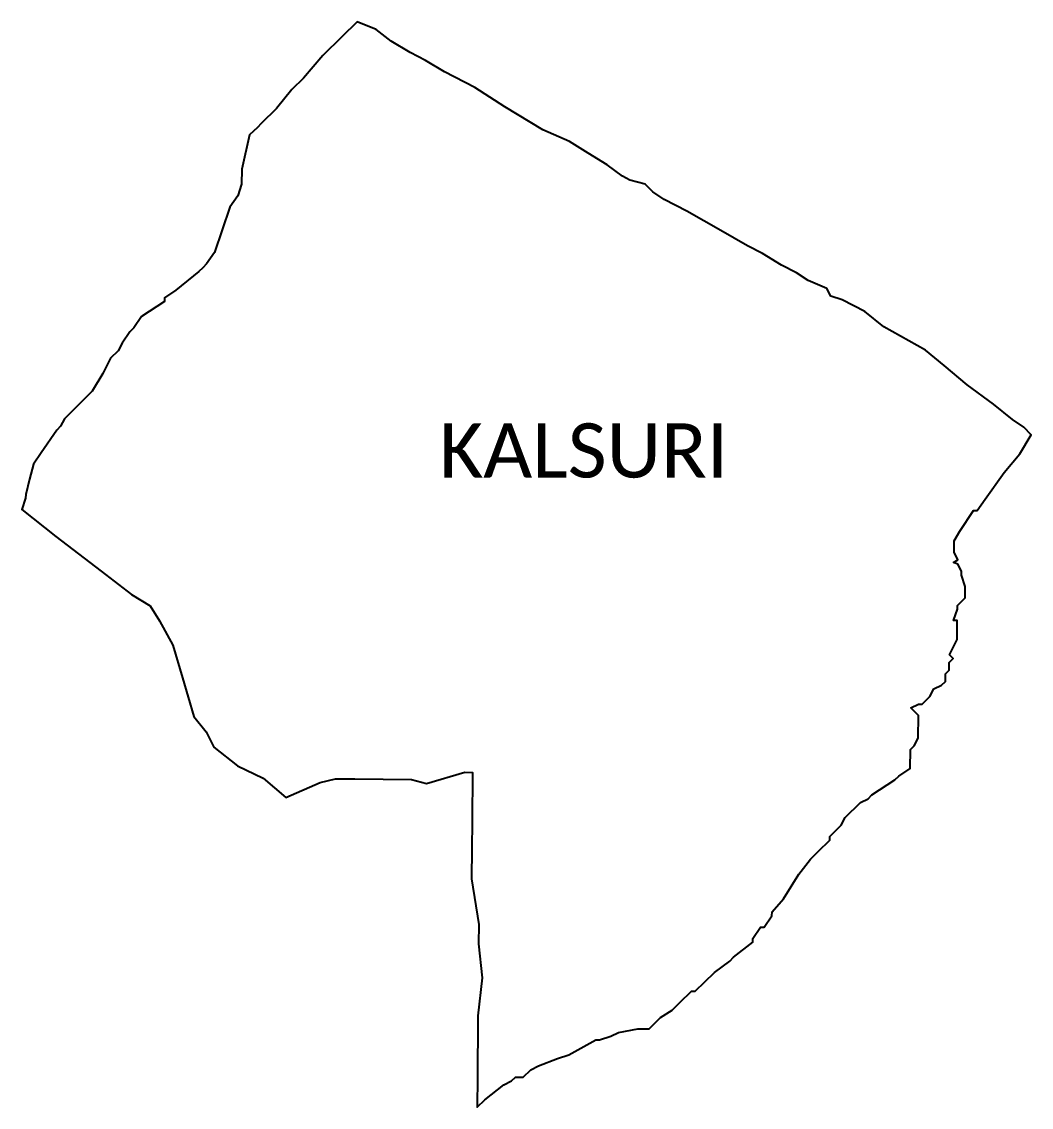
# Model space of a CAD drawing. Header units: metres. Extents: x 284374 to 293387, y 2012948 to 2017487.
# Drawn here: x 290599 to 293387, y 2014487 to 2017487 of the extents above; entities that cross this region are included whole.
import ezdxf

# ---------------------------------------------------------------- set-up
doc = ezdxf.new("R2010")
doc.units = ezdxf.units.M
doc.layers.add('VILLAGE BOUNDRY', color=10, linetype='Continuous')
doc.layers.add('VILLAGE NAME', color=250, linetype='Continuous')
doc.styles.get("Standard").update_dxf_attribs({"font": 'simplex.shx'})

msp = doc.modelspace()

# ---------------------------------------------------------------- linework, layer by layer
at = {"layer": 'VILLAGE BOUNDRY'}
msp.add_lwpolyline([(293355.4, 2016293.4), (293387.4, 2016345.7), (293366.6, 2016366.9), (293335.2, 2016388.2), (293283, 2016430.7), (293209.9, 2016484), (293147.2, 2016537.1), (293095, 2016579.6), (292979.9, 2016643.7), (292927.7, 2016686.3), (292864.9, 2016718.4), (292833.4, 2016729.2), (292823.1, 2016750.3), (292770.7, 2016771.8), (292739.3, 2016793.1), (292697.4, 2016814.5), (292645.1, 2016846.5), (292603.3, 2016867.9), (292530, 2016910.7), (292435.8, 2016964), (292373, 2016996.1), (292341.7, 2017017.5), (292320.8, 2017038.7), (292278.8, 2017049.6), (292257.9, 2017060.3), (292216.1, 2017092.2), (292163.8, 2017124.2), (292111.5, 2017156.2), (292038.2, 2017188.4), (291933.5, 2017252.4), (291849.9, 2017305.8), (291766.1, 2017348.6), (291713.8, 2017380.6), (291671.9, 2017402), (291619.6, 2017434), (291577.9, 2017465.9), (291525.5, 2017487.4), (291483, 2017445.7), (291430, 2017393.6), (291376.8, 2017331), (291345, 2017299.7), (291302.5, 2017247.5), (291260, 2017205.8), (291249.5, 2017195.4), (291228.2, 2017174.5), (291206.3, 2017080.1), (291206, 2017038), (291195.2, 2017006.5), (291173.9, 2016975.2), (291152.3, 2016912.3), (291130.7, 2016849.4), (291109.4, 2016818), (291098.8, 2016807.6), (291088.2, 2016797.1), (291024.6, 2016745.1), (290992.9, 2016724.4), (290992.8, 2016713.8), (290929.3, 2016672.3), (290908, 2016641), (290897.4, 2016630.5), (290876.1, 2016599.2), (290865.4, 2016578.2), (290844.2, 2016557.4), (290822.8, 2016515.5), (290792.8, 2016466.2), (290769.5, 2016442.4), (290716.5, 2016390.3), (290705.8, 2016369.3), (290695.2, 2016358.9), (290652.6, 2016296.1), (290631.2, 2016264.8), (290620.4, 2016222.8), (290609.5, 2016180.8), (290609.4, 2016170.3), (290598.6, 2016138.9), (290692.6, 2016064.4), (290818, 2015968.7), (290901.5, 2015904.8), (290953.8, 2015872.8), (290979.5, 2015831.7), (291015.6, 2015764.7), (291042.9, 2015674), (291074.3, 2015567.1), (291108.5, 2015524.4), (291129.2, 2015482.1), (291195.1, 2015430.4), (291265.2, 2015396.8), (291327.8, 2015343.7), (291422.8, 2015384.9), (291465, 2015395), (291518.5, 2015395), (291675.3, 2015393.2), (291717.2, 2015382.3), (291822.7, 2015412.9), (291843.7, 2015412.8), (291842.5, 2015276), (291841.9, 2015202.4), (291841.1, 2015118.3), (291861.1, 2014991.9), (291860.6, 2014939.3), (291870.3, 2014844.6), (291858.8, 2014739.5), (291858.2, 2014665.9), (291857.9, 2014634.4), (291857.2, 2014550.2), (291856.8, 2014508.2), (291856.6, 2014487.1), (291877.8, 2014508), (291930.8, 2014549.6), (291951.9, 2014559.9), (291962.5, 2014570.4), (291983.5, 2014570.2), (292004.8, 2014591), (292025.9, 2014601.3), (292078.6, 2014621.9), (292110.3, 2014632.1), (292184.3, 2014673.5), (292194.8, 2014673.5), (292226.4, 2014683.7), (292247.5, 2014694), (292300.2, 2014704.1), (292331.8, 2014703.8), (292363.6, 2014735.1), (292395.3, 2014755.8), (292416.6, 2014776.7), (292448.4, 2014807.9), (292458.9, 2014807.9), (292511.9, 2014860), (292554.3, 2014891.2), (292564.9, 2014901.6), (292617.8, 2014943.2), (292617.9, 2014953.7), (292639.3, 2014985), (292649.8, 2014985), (292671.1, 2015016.3), (292671.2, 2015026.9), (292703, 2015063.4), (292745.7, 2015131.3), (292777.6, 2015173.1), (292798.8, 2015194), (292830.7, 2015225.3), (292830.8, 2015235.8), (292862.6, 2015267), (292873.3, 2015288), (292915.7, 2015329.7), (292936.9, 2015340), (292947.4, 2015350.4), (293010.9, 2015392), (293021.5, 2015402.4), (293053.3, 2015423.1), (293053.7, 2015475.7), (293064.3, 2015486.1), (293075.1, 2015507.1), (293075.6, 2015570.2), (293054.8, 2015591.4), (293075.9, 2015601.7), (293086.4, 2015601.6), (293107.6, 2015622.5), (293118.3, 2015643.4), (293139.4, 2015653.7), (293150, 2015664.2), (293150.2, 2015685.2), (293160.9, 2015695.6), (293161, 2015716.7), (293171.6, 2015727.1), (293161.2, 2015737.7), (293182.6, 2015779.6), (293183.1, 2015832.1), (293172.6, 2015832.2), (293183.3, 2015863.7), (293183.4, 2015874.2), (293204.7, 2015895.1), (293204.9, 2015926.6), (293194.7, 2015958.2), (293194.8, 2015968.8), (293184.5, 2015988.5), (293172.1, 2015992.6), (293184.5, 2016000.4), (293174.2, 2016021.5), (293174.5, 2016053.1), (293190.5, 2016079.2), (293227.8, 2016136.8), (293238.3, 2016136.7), (293259.7, 2016168), (293312.9, 2016241.2)], close=True, dxfattribs=at)

# ---------------------------------------------------------------- texts
at = {"layer": 'VILLAGE NAME', "insert": (291752, 2016377.5), "char_height": 150, "attachment_point": 1}
msp.add_mtext_dynamic_manual_height_columns('{\\fCalibri|b0|i0|c0|p34;KALSURI}', width=1877.914, gutter_width=1, heights=[0], dxfattribs=at)

doc.saveas('drawing.dxf')
